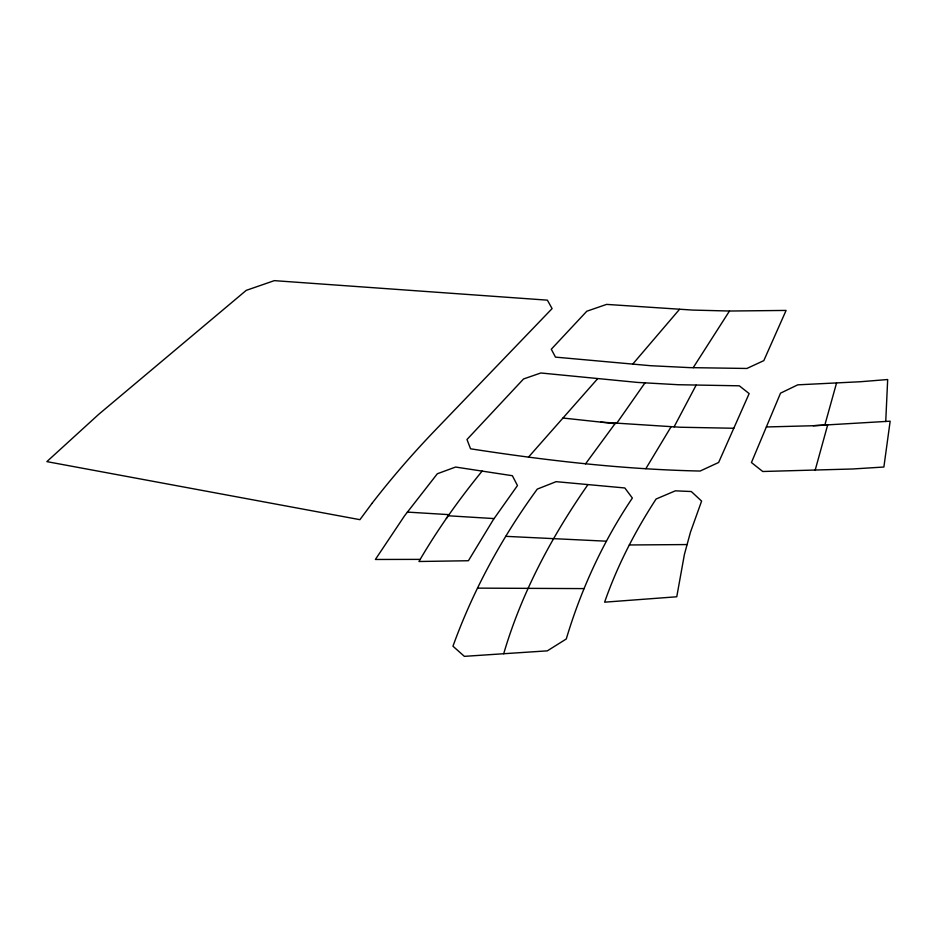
<?xml version="1.0" encoding="UTF-8"?>
<svg xmlns="http://www.w3.org/2000/svg" width="937" height="937" viewBox="0 0 937 937"><rect width="100%" height="100%" fill="white"/><g stroke="black" fill="none" stroke-linecap="round" stroke-linejoin="round"><path stroke-width="1.41" d="M885.734 421.509L887.679 379.532L860.225 381.746L797.762 384.838L780.533 393.153L751.439 462.538L762.741 471.498L852.447 468.992L883.884 467.024L890.15 421.193L813.222 425.726L766.361 426.967M687.09 544.561L684.385 554.552L676.76 596.775L604.611 602.175C617.296 565.772 635.087 531.291 656.099 499.011L675.366 490.824L691.307 491.538L701.602 501.096L690.475 532.157L687.09 544.561L629.313 544.971M815.096 470.456L827.652 425L813.222 425.726M824.818 425.129L836.53 383.069M503.696 653.733L547.337 650.852L566.276 638.975C581.174 589.045 603.252 541.293 632.358 498.051L624.827 487.966L556.133 481.665L537.288 489.091C502.08 537.241 473.232 590.064 452.958 646.202L464.377 656.357L503.696 653.733C521.511 592.992 551.647 536.714 587.722 484.944M733.788 428.256L718.632 462.48L700.126 471.042C623.152 469.402 546.576 460.559 470.55 448.8L466.989 439.5L523.56 378.958L540.813 372.985L637.547 382.425L678.189 384.72L739.316 385.81L749.155 393.587L733.788 428.256L680.215 427.237L600.875 422.13M674.054 426.932L696.109 385.189M420.174 559.377L418.944 561.497L468.406 560.736L493.366 519.602L517.47 485.553L512.375 475.715L455.593 467.048L437.345 473.747L404.597 515.748L375.374 559.471L420.174 559.377C438.411 528.351 459.388 498.964 482.133 471.088M645.851 468.664L671.079 426.78M693.193 367.702L729.478 311.025L786.096 310.428L763.807 360.628L746.883 368.464L689.573 367.62L650.536 365.699L555.477 357.126L551.296 349.232L586.808 311.225L606.59 304.396L692.619 310.077L729.478 311.025M644.996 382.846L616.663 423.36L615.34 423.255L585.508 463.885M446.352 518.372L448.261 515.772L494.068 518.583M632.616 364.247L679.524 309.327M528.48 457.139L597.478 378.899M477.577 588.131L584.102 588.6M606.45 541.199L505.816 536.339M407.361 512.094L449.057 514.647M562.961 418.031L615.035 423.653M371.989 503.392L359.913 519.672L46.85 461.625L98.619 414.412L246.232 290.365L274.33 280.643L547.384 300.156L552.092 308.601L435.67 429.732A4578.451 1935.315 24.4 0 0 371.977 503.392"/></g></svg>
